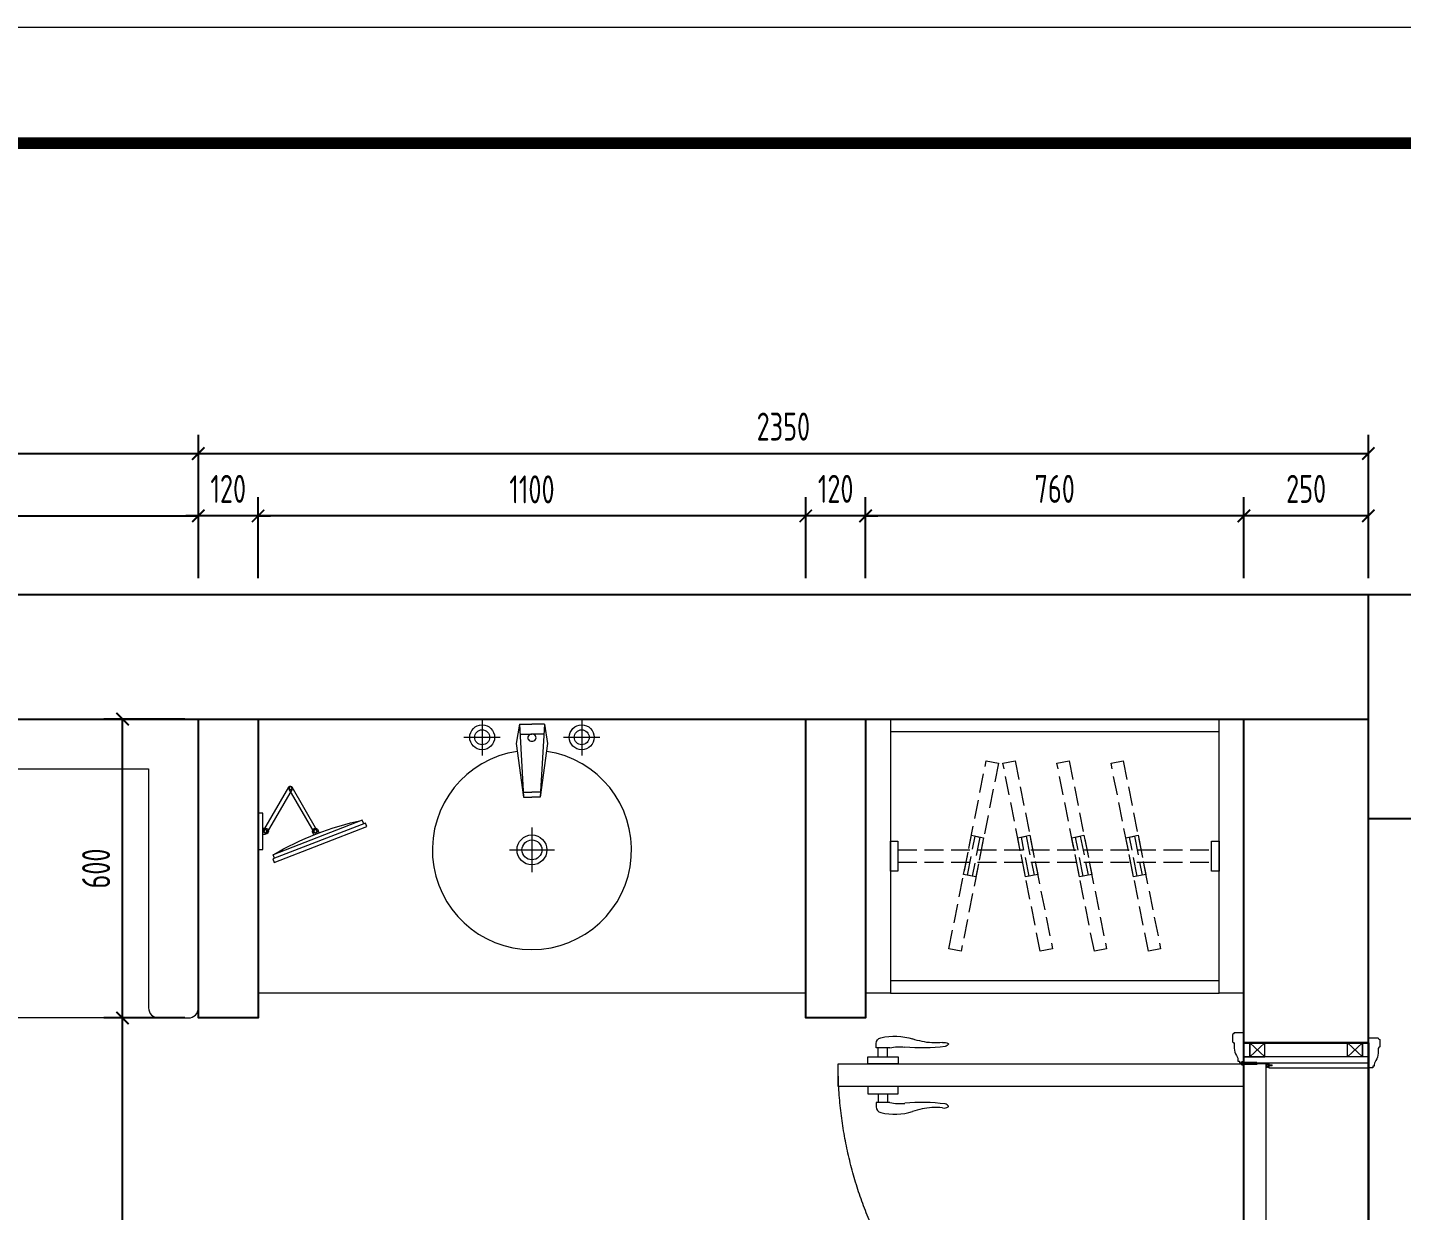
# Model space of a CAD drawing. Header units: millimetres. Extents: x 84706 to 155398, y -6776 to 36429.
# Drawn here: x 90124 to 92884, y 14998 to 17374 of the extents above; entities that cross this region are included whole.
import ezdxf
from ezdxf.enums import TextEntityAlignment as Align

# ---------------------------------------------------------------- set-up
doc = ezdxf.new("R2010")
doc.units = ezdxf.units.MM
for name, pattern in [('ACAD_ISO03W100', [30, 12, -18]), ('DASH', [8.89, 6.35, -2.54]), ('DOTE', [61.468, 50.8, -5.08, 0.508, -5.08]), ('HIDDEN', [9.525, 6.35, -3.175])]:
    doc.linetypes.add(name, pattern=pattern)
doc.layers.get('Defpoints').update_dxf_attribs({"color": 250})
for name, color, linetype, lineweight in [('Drawing【图框、表格】', 150, 'Continuous', 0), ('FC-Doorsill【门槛线】', 8, 'Continuous', 0), ('FF-Door【门】', 51, 'Continuous', 0), ('FF-FIXT【洁具】', 31, 'Continuous', 0), ('FF-MT【门套】', 20, 'Continuous', 0), ('FF-【活动成品家具】', 51, 'Continuous', 0), ('RC-dimensions', 44, 'Continuous', 0)]:
    doc.layers.add(name, color=color, linetype=linetype, lineweight=lineweight)
doc.layers.add('WALL_NEW【新建墙体】', color=4, linetype='Continuous')
doc.layers.add('WALL【墙体】', color=7, linetype='Continuous')
doc.styles.add('宋体', font='', dxfattribs={"width": 0.8})
doc.styles.add('尺寸标注', font='ARCHS.SHX', dxfattribs={"width": 0.8})
doc.styles.add('黑体', font='simhei.ttf', dxfattribs={"width": 0.7})
doc.styles.get('宋体').set_extended_font_data('SimSun')
doc.dimstyles.new('海龙1：25', dxfattribs={"dimscale": 25, "dimtxt": 2.25, "dimasz": 1, "dimexe": 1.5, "dimexo": 1, "dimgap": 1, "dimtad": 1, "dimdec": 0, "dimrnd": 5, "dimdsep": 46, "dimtxsty": '尺寸标注', "dimblk": 'ARCHTICK', "dimblk1": 'ARCHTICK', "dimblk2": 'ARCHTICK', "dimcen": 1, "dimclrd": 44, "dimclre": 44, "dimclrt": 2, "dimadec": 0, "dimazin": 0, "dimtfac": 1, "dimtdec": 0, "dimtix": 1, "dimtmove": 2, "dimatfit": 3, "dimldrblk": 'hl_arrow2', "dimfxl": 0, "dimarcsym": 0})

# ---------------------------------------------------------------- blocks, each defined once
blk = doc.blocks.new('刮须镜平面')
at = {"color": 0, "ltscale": 0.4}
for p, q in [((-118.2, 1.9), (-68.3, 88.4)), ((-61.6, 84.6), (-111.6, -1.9)), ((-68.3, 84.6), (-18.3, -1.9)), ((-11.7, 1.9), (-61.6, 88.4)), ((-9.2, 36.5), (0, 36.5)), ((-9.2, -36.5), (-9.2, 36.5)), ((0, 36.5), (0, -36.5)), ((-218.4, 9.3), (-215.7, 16.4)), ((-32.2, -63), (-218.4, 9.3)), ((-215.7, 16.4), (-29.4, -55.8)), ((-212.1, 15), (-209.3, 22.2)), ((-209.3, 22.2), (-30.2, -47.3)), ((-122.3, -3.3), (-120.3, 2.1)), ((-9.2, 5.8), (-15, 5.8)), ((-111.6, -7.5), (-109.5, -2.1)), ((-9.2, -5.8), (-15, -5.8)), ((-33, -54.4), (-30.2, -47.3)), ((0, -36.5), (-9.2, -36.5)), ((-29.4, -55.8), (-32.2, -63))]:
    blk.add_line(p, q, dxfattribs=at)
for centre in [(-64.9, 86.5), (-114.9, 0), (-15, 0)]:
    blk.add_circle(centre, 3.07, dxfattribs=at)
for centre, radius, start, end in [((-64.9, 86.5), 3.84, 30, 210), ((-64.9, 86.5), 3.84, 330, 150), ((-335.4, -568.2), 603.7, 59.6373, 77.9472), ((-114.9, 0), 5.76, 338.7922, 158.7922), ((-114.9, 0), 3.84, 150, 330), ((-15, 0), 5.76, 90, 270), ((-15, 0), 3.84, 210, 30)]:
    blk.add_arc(centre, radius, start, end, dxfattribs=at)
blk = doc.blocks.new('洗手台40')
at = {"color": 8}
for p, q in [((194.8, 336.5), (194.8, 263.5)), ((231.3, 300), (158.3, 300)), ((-31.3, 245.1), (-31.3, 154.9)), ((182.2, 231.4), (74.6, 216.7)), ((221.1, 225), (74.6, 216.7)), ((221.1, 225), (182.2, 231.4)), ((201.4, 223.9), (201.4, 200)), ((221.1, 225), (221.1, 200)), ((13.8, 200), (-76.3, 200)), ((74.6, 216.7), (74.6, 200)), ((74.6, 183.3), (74.6, 200)), ((84.7, 217.2), (84.7, 200)), ((84.7, 182.8), (84.7, 200)), ((201.4, 176.1), (201.4, 200)), ((221.1, 175), (221.1, 200)), ((221.1, 175), (74.6, 183.3)), ((182.2, 168.6), (74.6, 183.3)), ((221.1, 175), (182.2, 168.6)), ((194.8, 136.5), (194.8, 63.5)), ((231.3, 100), (158.3, 100))]:
    blk.add_line(p, q, dxfattribs=at)
for centre, radius in [((194.8, 300), 25), ((194.8, 300), 15), ((-31.3, 200), 30), ((-31.3, 200), 20), ((194.8, 100), 25), ((194.8, 100), 15)]:
    blk.add_circle(centre, radius, dxfattribs=at)
blk.add_arc((-31.3, 200), 200, 8.4238, 351.5762)
for centre, start, end in [((194, 201.2), 350.5252, 189.4748), ((194, 198.8), 170.5252, 9.4748)]:
    blk.add_arc(centre, 7.19, start, end, dxfattribs=at)
blk = doc.blocks.new('_ArchTick')
at = {"color": 2, "linetype": 'ByBlock', "const_width": 0.15}
blk.add_lwpolyline([(-0.5, -0.5), (0.5, 0.5)], dxfattribs=at)
blk = doc.blocks.new('*D105')
at = {"layer": 'Defpoints', "color": 0, "transparency": 16777216}
for p in [(90467.5, 16518.1), (86067.5, 16218.1), (90467.5, 16218.1)]:
    blk.add_point(p, dxfattribs=at)
at = {"layer": 'RC-dimensions', "color": 44, "lineweight": -2, "transparency": 16777216}
for p, q in [((86067.5, 16393.1), (86067.5, 16555.6)), ((90467.5, 16393.1), (90467.5, 16555.6)), ((86067.5, 16518.1), (90467.5, 16518.1))]:
    blk.add_line(p, q, dxfattribs=at)
at = {"layer": 'RC-dimensions', "color": 44, "lineweight": -2, "transparency": 16777216, "xscale": 25, "yscale": 25, "zscale": 25, "rotation": 180}
blk.add_blockref('_ArchTick', (86067.5, 16518.1), dxfattribs=at)
at = {"layer": 'RC-dimensions', "color": 44, "lineweight": -2, "transparency": 16777216, "xscale": 25, "yscale": 25, "zscale": 25}
blk.add_blockref('_ArchTick', (90467.5, 16518.1), dxfattribs=at)
at = {"layer": 'RC-dimensions', "color": 2, "transparency": 16777216, "insert": (88267.5, 16573.5), "char_height": 56.25, "attachment_point": 5, "style": '尺寸标注'}
blk.add_mtext('4400', dxfattribs=at)
blk = doc.blocks.new('hl_arrow2')
at = {"color": 2}
blk.add_line((-0.22, 0), (-1, 0), dxfattribs=at)
blk.add_lwpolyline([(-0.22, 0), (-0.86, -0.69), (-0.65, -0.86), (0, 0), (-0.65, 0.86), (-0.86, 0.69)], close=True, dxfattribs=at)
for points in [[(-0.86, 0.69), (-0.65, 0.86), (-0.22, 0), (0, 0)], [(-0.86, -0.69), (-0.65, -0.86), (-0.22, 0), (0, 0)]]:
    blk.add_solid(points, dxfattribs=at)
blk = doc.blocks.new('*D140')
at = {"layer": 'Defpoints', "color": 0, "transparency": 16777216}
for p in [(90315.2, 15384.9), (90615.2, 15384.9), (90615.2, 14234.5)]:
    blk.add_point(p, dxfattribs=at)
at = {"layer": 'RC-dimensions', "color": 44, "lineweight": -2, "transparency": 16777216}
for p, q in [((90440.2, 15384.9), (90277.7, 15384.9)), ((90315.2, 14234.5), (90315.2, 15384.9)), ((90440.2, 14234.5), (90277.7, 14234.5))]:
    blk.add_line(p, q, dxfattribs=at)
at = {"layer": 'RC-dimensions', "color": 44, "lineweight": -2, "transparency": 16777216, "xscale": 25, "yscale": 25, "zscale": 25}
for p, rotation in [((90315.2, 15384.9), 90), ((90315.2, 14234.5), 270)]:
    blk.add_blockref('_ArchTick', p, dxfattribs=dict(at, rotation=rotation))
at = {"layer": 'RC-dimensions', "color": 2, "transparency": 16777216, "insert": (90262.1, 14809.7), "char_height": 56.25, "attachment_point": 5, "rotation": 90, "style": '尺寸标注'}
blk.add_mtext('1150', dxfattribs=at)
blk = doc.blocks.new('*D141')
at = {"layer": 'Defpoints', "color": 0, "transparency": 16777216}
for p in [(90315.2, 15984.9), (90615.2, 15984.9), (90615.2, 15384.9)]:
    blk.add_point(p, dxfattribs=at)
at = {"layer": 'RC-dimensions', "color": 44, "lineweight": -2, "transparency": 16777216}
for p, q in [((90440.2, 15984.9), (90277.7, 15984.9)), ((90315.2, 15384.9), (90315.2, 15984.9)), ((90440.2, 15384.9), (90277.7, 15384.9))]:
    blk.add_line(p, q, dxfattribs=at)
at = {"layer": 'RC-dimensions', "color": 44, "lineweight": -2, "transparency": 16777216, "xscale": 25, "yscale": 25, "zscale": 25}
for p, rotation in [((90315.2, 15984.9), 90), ((90315.2, 15384.9), 270)]:
    blk.add_blockref('_ArchTick', p, dxfattribs=dict(at, rotation=rotation))
at = {"layer": 'RC-dimensions', "color": 2, "transparency": 16777216, "insert": (90262.1, 15684.9), "char_height": 56.25, "attachment_point": 5, "rotation": 90, "style": '尺寸标注'}
blk.add_mtext('600', dxfattribs=at)
blk = doc.blocks.new('门套线03')
at = {"ltscale": 100}
blk.add_lwpolyline([(60, 0), (60, 19.7, -0.339185), (56.6, 23.1), (42, 23.1, -0.360475), (38.5, 19.7), (29.2, 19.7, 0.137802), (14.5, 14.7, -0.16589), (3.4, 11.9), (3.4, 8.7), (0, 8.7), (0, 0)], format="xyb", close=True, dxfattribs=at)
blk = doc.blocks.new('HL_Door_Hinge')
at = {"color": 0, "linetype": 'DOTE', "ltscale": 0.04}
for p, q in [((-4, 3), (4, 3)), ((0, -1), (0, 7))]:
    blk.add_line(p, q, dxfattribs=at)
at = {"color": 0, "linetype": 'DASH', "ltscale": 5}
for p, q in [((-2, -26), (-2, 0.8)), ((-0.5, -26), (-0.5, 0)), ((0.5, -26), (0.5, 0)), ((2, -26), (2, 0.8)), ((-0.5, -26), (-2, -26)), ((0.5, -26), (2, -26))]:
    blk.add_line(p, q, dxfattribs=at)
for radius in [3, 2]:
    blk.add_circle((0, 3), radius, dxfattribs=at)
blk = doc.blocks.new('HL_Door_Seal')
at = {"color": 0}
for p, q in [((5, 0), (-5, 0)), ((-1, 6), (-0.5, 6.5)), ((-1, 6), (-0.5, 6)), ((-1, 5.5), (-0.5, 6)), ((-1, 5.5), (-0.5, 5.5)), ((-1, 5), (-0.5, 5.5)), ((-1, 4.5), (-0.5, 5)), ((-1, 5), (-0.5, 5)), ((-1, 4.5), (-0.5, 4.5)), ((-1, 4), (-0.5, 4.5)), ((-1, 4), (-0.5, 4)), ((-1, 3.5), (-0.5, 4)), ((-1, 3.5), (-0.5, 3.5)), ((-1, 3), (-0.5, 3.5)), ((-1, 3), (-0.5, 3)), ((-1, 2.5), (-0.5, 3)), ((-1, 2.5), (-0.5, 2.5)), ((-1, 2), (-0.5, 2.5)), ((-1, 2), (-0.5, 2)), ((-1, 1.5), (-0.5, 2)), ((-1, 1.5), (-0.5, 1.5)), ((-1, 1), (-0.5, 1.5)), ((-1, 1), (-0.5, 1)), ((-1, 0.5), (-0.5, 1)), ((-1, 0.5), (-0.5, 0.5)), ((-1, 0), (-0.5, 0.5)), ((-0.5, 6.5), (0.5, 6.5)), ((1, 6), (0.5, 6.5)), ((1, 6), (0.5, 6)), ((1, 5.5), (0.5, 6)), ((1, 5.5), (0.5, 5.5)), ((1, 5), (0.5, 5.5)), ((1, 5), (0.5, 5)), ((1, 4.5), (0.5, 5)), ((1, 4.5), (0.5, 4.5)), ((1, 4), (0.5, 4.5)), ((1, 4), (0.5, 4)), ((1, 3.5), (0.5, 4)), ((1, 3.5), (0.5, 3.5)), ((1, 3), (0.5, 3.5)), ((1, 3), (0.5, 3)), ((1, 2.5), (0.5, 3)), ((1, 2.5), (0.5, 2.5)), ((1, 2), (0.5, 2.5)), ((1, 2), (0.5, 2)), ((1, 1.5), (0.5, 2)), ((1, 1.5), (0.5, 1.5)), ((1, 1), (0.5, 1.5)), ((1, 1), (0.5, 1)), ((1, 0.5), (0.5, 1)), ((1, 0.5), (0.5, 0.5)), ((1, 0), (0.5, 0.5))]:
    blk.add_line(p, q, dxfattribs=at)
blk.add_lwpolyline([(-3.9, -1, 0.774597), (3.9, -1)], format="xyb", close=True, dxfattribs=at)
blk.add_arc((0, 0), 5, 180, 0.0005, dxfattribs=at)
blk = doc.blocks.new('门把手02')
at = {"color": 250}
for p, q in [((-13.5, 32.2), (-13.5, 40.9)), ((12.9, 32.2), (-13.5, 32.2)), ((-9.4, 14.6), (-9.4, 32.2)), ((9.4, 14.6), (9.4, 32.2)), ((-30.4, 14.6), (-15.2, 14.6)), ((-30.4, 0), (-30.4, 14.6)), ((30.4, 0), (-30.4, 0)), ((-15.2, 14.6), (19.6, 14.6)), ((-15.2, 14.6), (19.6, 14.6)), ((19.6, 14.6), (30.4, 14.6)), ((30.4, 14.6), (30.4, 0))]:
    blk.add_line(p, q, dxfattribs=at)
at = {"color": 250, "extrusion": (0, 0, -1)}
for centre, major_axis, start_param, end_param in [((23.4, -64.1), (-0.1, 120), -0.233047, 0.306451), ((-1.3, 40.9), (-8.59, 8.59), 5.497787, 6.813202), ((12.9, 37.2), (3.58, 3.58), 2.124304, 2.356194), ((33.8, -51.4), (0, 86), -0.231441, 0.114669), ((79.3, 368.4), (-0.1, 336.3), 3.005111, 3.247916), ((107.8, 189.2), (1.8, 147), 3.194781, 3.464277), ((105.2, 172), (-91.7, 91.7), 3.813778, 3.981187), ((122.5, 24), (-13.7, 13.7), 0.647464, 1.248663), ((124, 43.6), (5.92, 5.92), 1.238085, 2.228964), ((130.6, 40.4), (-0.729, 0.729), 1.325662, 2.819982)]:
    blk.add_ellipse(centre, major_axis=major_axis, ratio=1, start_param=start_param, end_param=end_param, dxfattribs=at)
blk = doc.blocks.new('hld_1_819.978_250_门把手02_门套线03_45_0_0_3_40_0_1_1')
at = {"layer": 'FC-Doorsill【门槛线】'}
for p, q in [((-0.5, 0.1389), (0.5, 0.1389)), ((-0.5, -0.1389), (0.5, -0.1389))]:
    blk.add_line(p, q, dxfattribs=at)
at = {"layer": 'FF-Door【门】'}
blk.add_lwpolyline([(-0.4528, 0.1389), (-0.4028, 0.1389), (-0.4028, 1.0444), (-0.4528, 1.0444)], close=True, dxfattribs=at)
at = {"layer": 'FF-Door【门】', "color": 250, "linetype": 'ACAD_ISO03W100', "ltscale": 2.083333}
blk.add_lwpolyline([(-0.4528, 0.1389), (0.4528, 0.1389), (0.4528, 0.0889), (-0.4528, 0.0889)], close=True, dxfattribs=at)
at = {"layer": 'FF-Door【门】', "color": 8, "linetype": 'HIDDEN', "ltscale": 15}
blk.add_arc((-0.4528, 0.1389), 0.9056, 0, 90, dxfattribs=at)
at = {"layer": 'FF-MT【门套】', "color": 250}
for p, q in [((-0.4689, 0.1256), (-0.5, 0.0922)), ((-0.4689, 0.0922), (-0.5, 0.1256)), ((0.4689, 0.1256), (0.5, 0.0922)), ((0.4689, 0.0922), (0.5, 0.1256)), ((-0.5, -0.0922), (-0.4689, -0.1256)), ((-0.5, -0.1256), (-0.4689, -0.0922)), ((0.5, -0.0922), (0.4689, -0.1256)), ((0.5, -0.1256), (0.4689, -0.0922))]:
    blk.add_line(p, q, dxfattribs=at)
for points in [[(-0.5, 0.1389), (-0.4689, 0.1389), (-0.4689, 0.1256), (-0.5, 0.1256)], [(-0.4689, 0.1256), (-0.4689, 0.0922), (-0.5, 0.0922), (-0.5, 0.1256)], [(-0.4689, 0.1389), (-0.4556, 0.1389), (-0.4556, -0.1389), (-0.4689, -0.1389)], [(0.4689, 0.1389), (0.4556, 0.1389), (0.4556, -0.1389), (0.4689, -0.1389)], [(0.5, 0.1389), (0.4689, 0.1389), (0.4689, 0.1256), (0.5, 0.1256)], [(0.4689, 0.1256), (0.4689, 0.0922), (0.5, 0.0922), (0.5, 0.1256)], [(-0.5, -0.0922), (-0.5, -0.1256), (-0.4689, -0.1256), (-0.4689, -0.0922)], [(0.5, -0.0922), (0.5, -0.1256), (0.4689, -0.1256), (0.4689, -0.0922)], [(-0.5, -0.1389), (-0.4689, -0.1389), (-0.4689, -0.1256), (-0.5, -0.1256)], [(0.5, -0.1389), (0.4689, -0.1389), (0.4689, -0.1256), (0.5, -0.1256)]]:
    blk.add_lwpolyline(points, close=True, dxfattribs=at)
at = {"layer": 'FF-MT【门套】'}
for points in [[(-0.5, 0.1389), (-0.4556, 0.1389), (-0.4556, 0.0833), (-0.4444, 0.0833), (-0.4444, -0.1389), (-0.5, -0.1389)], [(0.5, 0.1389), (0.4556, 0.1389), (0.4556, 0.0833), (0.4444, 0.0833), (0.4444, -0.1389), (0.5, -0.1389)]]:
    blk.add_lwpolyline(points, close=True, dxfattribs=at)
at = {"layer": 'FF-Door【门】', "color": 250, "yscale": 0.001111138856807, "zscale": 0.001111138856807}
for name, p, xscale, rotation in [('门把手02', (-0.4528, 0.9444), -0.001111138856807, 90.00000000000593), ('门把手02', (-0.4028, 0.9444), 0.001111138856807, 270.0000000000178), ('HL_Door_Seal', (-0.45, 0.0833), 0.001111138856807, 180.0000000000119), ('HL_Door_Seal', (0.45, 0.0833), -0.001111138856807, 180)]:
    blk.add_blockref(name, p, dxfattribs=dict(at, xscale=xscale, rotation=rotation))
at = {"layer": 'FF-Door【门】', "color": 250, "zscale": 0.001111138856807}
for name, p, xscale, yscale in [('门把手02', (0.3556, 0.1389), -0.001111138856807, 0.001111138856807), ('HL_Door_Hinge', (-0.4542, 0.1389), 0.001111138856807, 0.001111138856807), ('门把手02', (0.3556, 0.0889), -0.001111138856807, -0.001111138856807)]:
    blk.add_blockref(name, p, dxfattribs=dict(at, xscale=xscale, yscale=yscale))
at = {"layer": 'FF-MT【门套】', "zscale": 0.001111138856807}
for p, xscale, yscale in [((-0.4556, 0.1389), -0.001111138856807, 0.001111138856807), ((0.4556, 0.1389), 0.001111138856807, 0.001111138856807), ((-0.4444, -0.1389), -0.001111138856807, -0.001111138856807), ((0.4444, -0.1389), 0.001111138856807, -0.001111138856807)]:
    blk.add_blockref('门套线03', p, dxfattribs=dict(at, xscale=xscale, yscale=yscale))
blk = doc.blocks.new('*D168')
at = {"layer": 'Defpoints', "color": 0, "transparency": 16777216}
for p in [(92567.5, 16393), (92567.5, 16093), (92817.5, 16093)]:
    blk.add_point(p, dxfattribs=at)
at = {"layer": 'RC-dimensions', "color": 44, "lineweight": -2, "transparency": 16777216}
for p, q in [((92567.5, 16268), (92567.5, 16430.5)), ((92817.5, 16268), (92817.5, 16430.5)), ((92817.5, 16393), (92567.5, 16393))]:
    blk.add_line(p, q, dxfattribs=at)
at = {"layer": 'RC-dimensions', "color": 44, "lineweight": -2, "transparency": 16777216, "xscale": 25, "yscale": 25, "zscale": 25, "rotation": 180}
blk.add_blockref('_ArchTick', (92567.5, 16393), dxfattribs=at)
at = {"layer": 'RC-dimensions', "color": 44, "lineweight": -2, "transparency": 16777216, "xscale": 25, "yscale": 25, "zscale": 25}
blk.add_blockref('_ArchTick', (92817.5, 16393), dxfattribs=at)
at = {"layer": 'RC-dimensions', "color": 2, "transparency": 16777216, "insert": (92692.5, 16447.3), "char_height": 56.25, "attachment_point": 5, "style": '尺寸标注'}
blk.add_mtext('250', dxfattribs=at)
blk = doc.blocks.new('*D170')
at = {"layer": 'Defpoints', "color": 0, "transparency": 16777216}
for p in [(90467.5, 16393), (90467.5, 16093), (90587.5, 16093)]:
    blk.add_point(p, dxfattribs=at)
at = {"layer": 'RC-dimensions', "color": 44, "lineweight": -2, "transparency": 16777216}
for p, q in [((90467.5, 16268), (90467.5, 16430.5)), ((90587.5, 16268), (90587.5, 16430.5)), ((90467.5, 16393), (90442.5, 16393)), ((90587.5, 16393), (90467.5, 16393)), ((90587.5, 16393), (90612.5, 16393))]:
    blk.add_line(p, q, dxfattribs=at)
at = {"layer": 'RC-dimensions', "color": 44, "lineweight": -2, "transparency": 16777216, "xscale": 25, "yscale": 25, "zscale": 25}
blk.add_blockref('_ArchTick', (90467.5, 16393), dxfattribs=at)
at = {"layer": 'RC-dimensions', "color": 44, "lineweight": -2, "transparency": 16777216, "xscale": 25, "yscale": 25, "zscale": 25, "rotation": 180}
blk.add_blockref('_ArchTick', (90587.5, 16393), dxfattribs=at)
at = {"layer": 'RC-dimensions', "color": 2, "transparency": 16777216, "insert": (90527.5, 16447.3), "char_height": 56.25, "attachment_point": 5, "style": '尺寸标注'}
blk.add_mtext('120', dxfattribs=at)
blk = doc.blocks.new('*D171')
at = {"layer": 'Defpoints', "color": 0, "transparency": 16777216}
for p in [(90587.5, 16393), (90587.5, 16093), (91687.5, 16093)]:
    blk.add_point(p, dxfattribs=at)
at = {"layer": 'RC-dimensions', "color": 44, "lineweight": -2, "transparency": 16777216}
for p, q in [((90587.5, 16268), (90587.5, 16430.5)), ((91687.5, 16268), (91687.5, 16430.5)), ((91687.5, 16393), (90587.5, 16393))]:
    blk.add_line(p, q, dxfattribs=at)
at = {"layer": 'RC-dimensions', "color": 44, "lineweight": -2, "transparency": 16777216, "xscale": 25, "yscale": 25, "zscale": 25, "rotation": 180}
blk.add_blockref('_ArchTick', (90587.5, 16393), dxfattribs=at)
at = {"layer": 'RC-dimensions', "color": 44, "lineweight": -2, "transparency": 16777216, "xscale": 25, "yscale": 25, "zscale": 25}
blk.add_blockref('_ArchTick', (91687.5, 16393), dxfattribs=at)
at = {"layer": 'RC-dimensions', "color": 2, "transparency": 16777216, "insert": (91137.5, 16446.2), "char_height": 56.25, "attachment_point": 5, "style": '尺寸标注'}
blk.add_mtext('1100', dxfattribs=at)
blk = doc.blocks.new('*D172')
at = {"layer": 'Defpoints', "color": 0, "transparency": 16777216}
for p in [(91687.5, 16393), (91687.5, 16093), (91807.5, 16093)]:
    blk.add_point(p, dxfattribs=at)
at = {"layer": 'RC-dimensions', "color": 44, "lineweight": -2, "transparency": 16777216}
for p, q in [((91687.5, 16268), (91687.5, 16430.5)), ((91807.5, 16268), (91807.5, 16430.5)), ((91687.5, 16393), (91662.5, 16393)), ((91807.5, 16393), (91687.5, 16393)), ((91807.5, 16393), (91832.5, 16393))]:
    blk.add_line(p, q, dxfattribs=at)
at = {"layer": 'RC-dimensions', "color": 44, "lineweight": -2, "transparency": 16777216, "xscale": 25, "yscale": 25, "zscale": 25}
blk.add_blockref('_ArchTick', (91687.5, 16393), dxfattribs=at)
at = {"layer": 'RC-dimensions', "color": 44, "lineweight": -2, "transparency": 16777216, "xscale": 25, "yscale": 25, "zscale": 25, "rotation": 180}
blk.add_blockref('_ArchTick', (91807.5, 16393), dxfattribs=at)
at = {"layer": 'RC-dimensions', "color": 2, "transparency": 16777216, "insert": (91747.5, 16447.3), "char_height": 56.25, "attachment_point": 5, "style": '尺寸标注'}
blk.add_mtext('120', dxfattribs=at)
blk = doc.blocks.new('*D173')
at = {"layer": 'Defpoints', "color": 0, "transparency": 16777216}
for p in [(91807.5, 16393), (91807.5, 16093), (92567.5, 16093)]:
    blk.add_point(p, dxfattribs=at)
at = {"layer": 'RC-dimensions', "color": 44, "lineweight": -2, "transparency": 16777216}
for p, q in [((91807.5, 16268), (91807.5, 16430.5)), ((92567.5, 16268), (92567.5, 16430.5)), ((92567.5, 16393), (91807.5, 16393))]:
    blk.add_line(p, q, dxfattribs=at)
at = {"layer": 'RC-dimensions', "color": 44, "lineweight": -2, "transparency": 16777216, "xscale": 25, "yscale": 25, "zscale": 25, "rotation": 180}
blk.add_blockref('_ArchTick', (91807.5, 16393), dxfattribs=at)
at = {"layer": 'RC-dimensions', "color": 44, "lineweight": -2, "transparency": 16777216, "xscale": 25, "yscale": 25, "zscale": 25}
blk.add_blockref('_ArchTick', (92567.5, 16393), dxfattribs=at)
at = {"layer": 'RC-dimensions', "color": 2, "transparency": 16777216, "insert": (92187.5, 16447.3), "char_height": 56.25, "attachment_point": 5, "style": '尺寸标注'}
blk.add_mtext('760', dxfattribs=at)
blk = doc.blocks.new('*U174', base_point=(91807.5, 7360))
for points in [[(91857.5, 6810), (91807.5, 6810), (91807.5, 7360), (91857.5, 7360)], [(92517.5, 7360), (92567.5, 7360), (92567.5, 6810), (92517.5, 6810)]]:
    blk.add_lwpolyline(points, close=True)
for points in [[(91857.5, 7360), (92517.5, 7360)], [(91857.5, 6810), (92517.5, 6810)]]:
    blk.add_lwpolyline(points)
at = {"color": 0}
for points in [[(91857.5, 7335), (92517.5, 7335)], [(91857.5, 6835), (92517.5, 6835)]]:
    blk.add_lwpolyline(points, dxfattribs=at)
at = {"color": 0, "linetype": 'DASH', "ltscale": 6}
for points in [[(91974.8, 6898.6), (92050, 7276.2), (92074.5, 7271.4), (91999.4, 6893.8)], [(92107.9, 7276.2), (92183, 6898.6), (92158.5, 6893.8), (92083.4, 7271.4)], [(92216.5, 7276.2), (92291.6, 6898.6), (92267.1, 6893.8), (92192, 7271.4)], [(92325.1, 7276.2), (92400.2, 6898.6), (92375.7, 6893.8), (92300.6, 7271.4)], [(92004.6, 7048.2), (92020.2, 7126.7), (92044.7, 7121.8), (92029.1, 7043.3)], [(92012, 7046.7), (92027.6, 7125.2), (92037.4, 7123.2), (92021.8, 7044.8)], [(92137.7, 7126.7), (92153.3, 7048.2), (92128.8, 7043.3), (92113.2, 7121.8)], [(92130.3, 7125.2), (92145.9, 7046.7), (92136.1, 7044.8), (92120.5, 7123.2)], [(92246.3, 7126.7), (92261.9, 7048.2), (92237.3, 7043.3), (92221.7, 7121.8)], [(92238.9, 7125.2), (92254.5, 7046.7), (92244.7, 7044.8), (92229.1, 7123.2)], [(92354.8, 7126.7), (92370.4, 7048.2), (92345.9, 7043.3), (92330.3, 7121.8)], [(92347.5, 7125.2), (92363.1, 7046.7), (92353.3, 7044.8), (92337.7, 7123.2)]]:
    blk.add_lwpolyline(points, close=True, dxfattribs=at)
at = {"color": 0}
for points in [[(91872.5, 7055), (91857.5, 7055), (91857.5, 7115), (91872.5, 7115)], [(92502.5, 7115), (92517.5, 7115), (92517.5, 7055), (92502.5, 7055)], [(92502.5, 7115), (92517.5, 7115), (92517.5, 7055), (92502.5, 7055)]]:
    blk.add_lwpolyline(points, close=True, dxfattribs=at)
at = {"color": 0, "linetype": 'DASH', "ltscale": 6}
for points in [[(91872.5, 7097.5), (92502.5, 7097.5)], [(91872.5, 7072.5), (92502.5, 7072.5)]]:
    blk.add_lwpolyline(points, dxfattribs=at)
blk = doc.blocks.new('*D177')
at = {"layer": 'Defpoints', "color": 0, "transparency": 16777216}
for p in [(92817.5, 16518.1), (90467.5, 16218.1), (92817.5, 16218.1)]:
    blk.add_point(p, dxfattribs=at)
at = {"layer": 'RC-dimensions', "color": 44, "lineweight": -2, "transparency": 16777216}
for p, q in [((90467.5, 16393.1), (90467.5, 16555.6)), ((92817.5, 16393.1), (92817.5, 16555.6)), ((90467.5, 16518.1), (92817.5, 16518.1))]:
    blk.add_line(p, q, dxfattribs=at)
at = {"layer": 'RC-dimensions', "color": 44, "lineweight": -2, "transparency": 16777216, "xscale": 25, "yscale": 25, "zscale": 25, "rotation": 180}
blk.add_blockref('_ArchTick', (90467.5, 16518.1), dxfattribs=at)
at = {"layer": 'RC-dimensions', "color": 44, "lineweight": -2, "transparency": 16777216, "xscale": 25, "yscale": 25, "zscale": 25}
blk.add_blockref('_ArchTick', (92817.5, 16518.1), dxfattribs=at)
at = {"layer": 'RC-dimensions', "color": 2, "transparency": 16777216, "insert": (91642.5, 16572.3), "char_height": 56.25, "attachment_point": 5, "style": '尺寸标注'}
blk.add_mtext('2350', dxfattribs=at)
blk = doc.blocks.new('海龍_09052443')
blk.add_lwpolyline([(-10500, -14850), (10500, -14850), (10500, 0), (-10500, 0)], close=True)
at = {"const_width": 50}
blk.add_lwpolyline([(-9250, -14350), (10000, -14350), (10000, -500), (-9250, -500)], close=True, dxfattribs=at)
at = {"style": '黑体', "width": 0.704386, "flags": 8}
blk.add_attdef('项目名称', text='', height=288.4, rotation=90, dxfattribs=at).set_placement((9289.1, -6224.6), align=Align.CENTER)
at = {"color": 2, "style": '宋体', "width": 0.725454, "flags": 8}
blk.add_attdef('图名', text='', height=125.5, dxfattribs=at).set_placement((9276.8, -11489.7), align=Align.MIDDLE)
at = {"style": '黑体', "width": 1.036363, "flags": 8}
for tag, p in [('比例', (9423.1, -13033.5)), ('阶段', (9423.1, -13272.9)), ('日期', (9423.1, -13512.2)), ('1FF-1', (9423.1, -13991)), ('序号', (9423.1, -14230.3))]:
    blk.add_attdef(tag, text='', height=92.3, dxfattribs=at).set_placement(p, align=Align.MIDDLE)
blk = doc.blocks.new('海龙_08088400')
at = {"layer": 'FF-【活动成品家具】'}
h = blk.add_hatch(dxfattribs=at)
h.set_pattern_fill('AR-RROOF', color=8, scale=20.364318, angle=-45)
h.set_pattern_definition([(315, (20, 180), (1170.4, -438.9), [7758.8, -1034.5, 2586.27, -517.25]), (315, (689.3, -123.6), (120.7, 852.2), [1551.76, -170.7, 3103.52, -387.94]), (315, (513.76, 308), (2146.97, -1656.86), [4138.03, -724.16, 2069.01, -517.25])])
h.paths.add_polyline_path([(20, -280), (380, -280), (380, 180), (20, 180)])
blk.add_line((1475, -300), (-1075, -300), dxfattribs=at)
blk.add_lwpolyline([(-1045, -300, 0.414214), (-1025, -280), (-1025, 200), (1425, 200), (1425, -280, 0.414214), (1445, -300), (1505, -300, 0.414214), (1525, -280), (1525, 300), (-1125, 300), (-1125, -280, 0.414214), (-1105, -300), (-1045, -300)], format="xyb", dxfattribs=at)
blk.add_lwpolyline([(400, 200), (400, -300), (0, -300), (0, 200)], close=True, dxfattribs=at)
at = {"layer": 'FF-【活动成品家具】', "color": 8}
blk.add_lwpolyline([(380, 180), (380, -280), (20, -280), (20, 180)], close=True, dxfattribs=at)
blk = doc.blocks.new('*D193')
at = {"layer": 'Defpoints', "color": 0, "transparency": 16777216}
for p in [(90467.5, 16393), (87417.6, 16093), (90467.5, 16093)]:
    blk.add_point(p, dxfattribs=at)
at = {"layer": 'RC-dimensions', "color": 44, "lineweight": -2, "transparency": 16777216}
for p, q in [((87417.6, 16268), (87417.6, 16430.5)), ((90467.5, 16268), (90467.5, 16430.5)), ((87417.6, 16393), (90467.5, 16393))]:
    blk.add_line(p, q, dxfattribs=at)
at = {"layer": 'RC-dimensions', "color": 44, "lineweight": -2, "transparency": 16777216, "xscale": 25, "yscale": 25, "zscale": 25, "rotation": 180}
blk.add_blockref('_ArchTick', (87417.6, 16393), dxfattribs=at)
at = {"layer": 'RC-dimensions', "color": 44, "lineweight": -2, "transparency": 16777216, "xscale": 25, "yscale": 25, "zscale": 25}
blk.add_blockref('_ArchTick', (90467.5, 16393), dxfattribs=at)
at = {"layer": 'RC-dimensions', "color": 2, "transparency": 16777216, "insert": (88942.5, 16446.2), "char_height": 56.25, "attachment_point": 5, "style": '尺寸标注'}
blk.add_mtext('3050', dxfattribs=at)

msp = doc.modelspace()

# ---------------------------------------------------------------- linework, layer by layer
at = {"layer": 'FF-FIXT【洁具】'}
msp.add_lwpolyline([(90587.5, 15984.9), (91687.5, 15984.9), (91687.5, 15434.9), (90587.5, 15434.9)], close=True, dxfattribs=at)
at = {"layer": 'WALL_NEW【新建墙体】'}
for p in [(92667.5, 15984.9), (92817.5, 14084.9)]:
    msp.add_line(p, (92817.5, 15984.9), dxfattribs=at)
for points in [[(90467.5, 15984.9), (90587.5, 15984.9), (90587.5, 15384.9), (90467.5, 15384.9)], [(91687.5, 15984.9), (91807.5, 15984.9), (91807.5, 15384.9), (91687.5, 15384.9)], [(92567.5, 15334.9), (92817.5, 15334.9), (92817.5, 14434.9), (92567.5, 14434.9)]]:
    msp.add_lwpolyline(points, close=True, dxfattribs=at)
msp.add_lwpolyline([(92817.5, 15334.9), (92567.5, 15334.9), (92567.5, 15984.9)], dxfattribs=at)
at = {"layer": 'WALL【墙体】'}
for p, q in [((85817.5, 16234.9), (92817.5, 16234.9)), ((92817.5, 15984.9), (92817.5, 16234.9)), ((86067.5, 15984.9), (92817.5, 15984.9))]:
    msp.add_line(p, q, dxfattribs=at)
msp.add_lwpolyline([(92817.5, 16234.9), (93067.5, 16234.9), (93067.5, 15784.9), (92817.5, 15784.9)], close=True, dxfattribs=at)

# ---------------------------------------------------------------- block references
at = {"xscale": -899.9775265475982, "yscale": 899.9775265475982, "zscale": 899.9775265475982, "rotation": 90.00000000001191}
msp.add_blockref('hld_1_819.978_250_门把手02_门套线03_45_0_0_3_40_0_1_1', (92692.5, 14884.9), dxfattribs=at)
at = {"layer": 'Drawing【图框、表格】', "xscale": 0.4646400000000001, "yscale": 0.4646400000000001, "zscale": 0.4646400000000001}
msp.add_blockref('海龍_09052443', (89584.3, 17373.7), dxfattribs=at)
at = {"layer": 'FF-FIXT【洁具】', "rotation": 90}
msp.add_blockref('洗手台40', (91337.5, 15753.6), dxfattribs=at)
at = {"layer": 'FF-FIXT【洁具】', "xscale": -1}
msp.add_blockref('刮须镜平面', (90587.5, 15759.9), dxfattribs=at)
msp.add_blockref('刮须镜平面', (90587.5, 15759.9), dxfattribs=at)
at = {"layer": 'FF-【活动成品家具】'}
msp.add_blockref('海龙_08088400', (88942.5, 15684.9), dxfattribs=at)
at = {"layer": 'FF-【活动成品家具】', "color": 8}
msp.add_blockref('*U174', (91807.5, 15984.9), dxfattribs=at)

# ---------------------------------------------------------------- dimensions: what is measured, and where the dimension line sits
at = {"layer": 'RC-dimensions'}
for base, p1, p2, picture, middle in [((90467.5, 16518.1), (86067.5, 16218.1), (90467.5, 16218.1), '*D105', (88267.5, 16573.5)), ((92817.5, 16518.1), (90467.5, 16218.1), (92817.5, 16218.1), '*D177', (91642.5, 16572.3)), ((90467.5, 16393), (87417.6, 16093), (90467.5, 16093), '*D193', (88942.5, 16446.2)), ((90467.5, 16393), (90587.5, 16093), (90467.5, 16093), '*D170', (90527.5, 16447.3)), ((90587.5, 16393), (91687.5, 16093), (90587.5, 16093), '*D171', (91137.5, 16446.2)), ((91687.5, 16393), (91807.5, 16093), (91687.5, 16093), '*D172', (91747.5, 16447.3)), ((91807.5, 16393), (92567.5, 16093), (91807.5, 16093), '*D173', (92187.5, 16447.3)), ((92567.5, 16393), (92817.5, 16093), (92567.5, 16093), '*D168', (92692.5, 16447.3))]:
    dim = msp.add_linear_dim(base=base, p1=p1, p2=p2, dimstyle='海龙1：25', dxfattribs=at)
    dim.commit()
    dim.dimension.update_dxf_attribs({"geometry": picture, "text_midpoint": middle})
for base, p1, p2, picture, middle in [((90315.2, 15984.9), (90615.2, 15384.9), (90615.2, 15984.9), '*D141', (90262.1, 15684.9)), ((90315.2, 15384.9), (90615.2, 14234.5), (90615.2, 15384.9), '*D140', (90262.1, 14809.7))]:
    dim = msp.add_linear_dim(base=base, p1=p1, p2=p2, angle=90, dimstyle='海龙1：25', dxfattribs=at)
    dim.commit()
    dim.dimension.update_dxf_attribs({"geometry": picture, "text_midpoint": middle})

doc.saveas('drawing.dxf')
